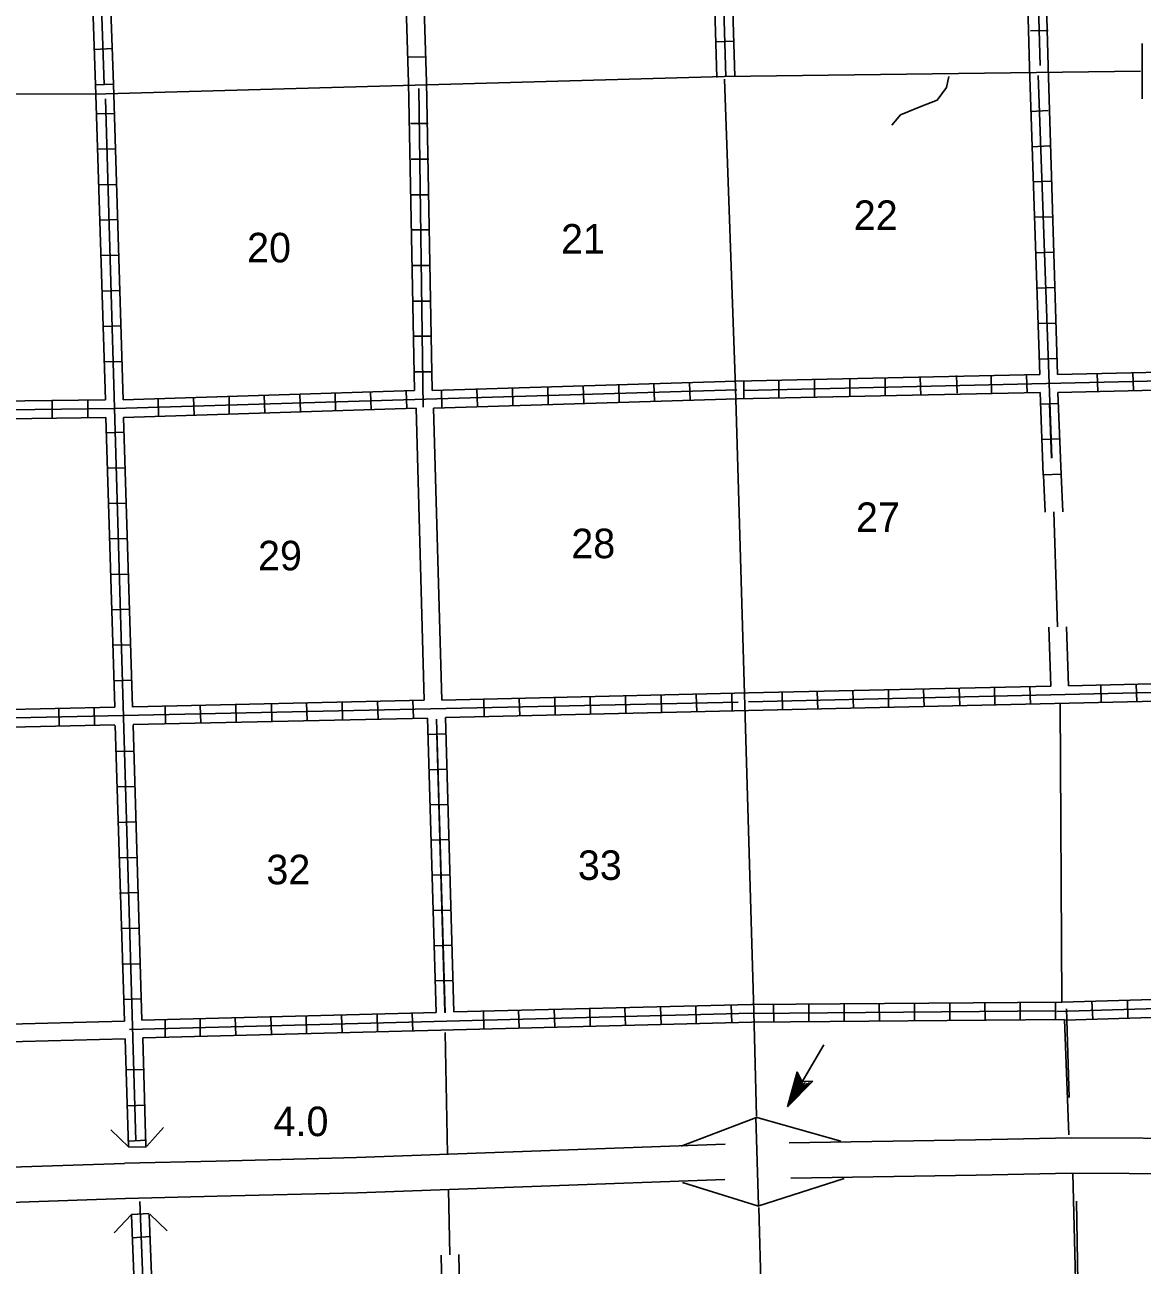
# Model space of a CAD drawing. Extents: x 1881594 to 2243936, y 15775045 to 16151935.
# Drawn here: x 2075614 to 2094538, y 15865191 to 15886200 of the extents above; entities that cross this region are included whole.
import ezdxf

# ---------------------------------------------------------------- set-up
doc = ezdxf.new("R2010")
doc.units = 0
for name, color, linetype in [('L10', 7, 'Continuous'), ('L11', 7, 'Continuous'), ('L13', 7, 'Continuous'), ('L14', 7, 'Continuous'), ('L18', 7, 'Continuous'), ('L28', 7, 'Continuous'), ('L3', 7, 'Continuous'), ('L4', 7, 'Continuous'), ('L5', 7, 'Continuous'), ('L8', 7, 'Continuous'), ('L9', 7, 'Continuous')]:
    doc.layers.add(name, color=color, linetype=linetype)

msp = doc.modelspace()

# ---------------------------------------------------------------- linework, layer by layer
at = {"layer": 'L10'}
for p, q in [((2092865, 15878575), (2092893, 15877944)), ((2093166, 15878585), (2093194, 15877954))]:
    msp.add_line(p, q, dxfattribs=at)
at = {"layer": 'L11'}
for p, q in [((2082377, 15874759), (2082240, 15879706)), ((2082678, 15874764), (2082535, 15879706)), ((2092956, 15875996), (2092988, 15875000)), ((2093256, 15876006), (2093288, 15875006)), ((2072203, 15869194), (2077303, 15869326)), ((2072221, 15868893), (2077314, 15869025))]:
    msp.add_line(p, q, dxfattribs=at)
for points in [[(2082663, 15865361), (2082686, 15864265)], [(2082963, 15865371), (2082986, 15864272)]]:
    msp.add_lwpolyline(points, dxfattribs=at)
at = {"layer": 'L13'}
for p, q in [((2093042, 15877949), (2093106, 15876001)), ((2093179, 15869645), (2093148, 15874705)), ((2093221, 15869352), (2093296, 15867398)), ((2093364, 15866749), (2093422, 15864481))]:
    msp.add_line(p, q, dxfattribs=at)
for points in [[(2082731, 15869135), (2082773, 15867076)], [(2082789, 15866474), (2082813, 15865366)]]:
    msp.add_lwpolyline(points, dxfattribs=at)
at = {"layer": 'L18'}
for p, q in [((2077377, 15867192), (2077071, 15867483)), ((2077678, 15867208), (2077963, 15867525)), ((2077673, 15867198), (2077372, 15867192)), ((2077419, 15866052), (2077129, 15865740)), ((2077720, 15866068), (2077419, 15866052)), ((2077731, 15866057), (2078026, 15865772))]:
    msp.add_line(p, q, dxfattribs=at)
at = {"layer": 'L28'}
for p, q in [((2088528, 15867874), (2089146, 15868924)), ((2088528, 15867874), (2088697, 15868465)), ((2088528, 15867874), (2088961, 15868306)), ((2088560, 15867958), (2088697, 15868423)), ((2088597, 15868006), (2088713, 15868407)), ((2088628, 15868074), (2088729, 15868375)), ((2088660, 15868127), (2088745, 15868349)), ((2088697, 15868465), (2088776, 15868301)), ((2088713, 15868217), (2088755, 15868333)), ((2088961, 15868306), (2088776, 15868301)), ((2088570, 15867926), (2088919, 15868285)), ((2088602, 15867984), (2088898, 15868285)), ((2088644, 15868048), (2088861, 15868275)), ((2088660, 15868106), (2088745, 15868243)), ((2088687, 15868106), (2088829, 15868285)), ((2088687, 15868148), (2088745, 15868243)), ((2088729, 15868248), (2088760, 15868301)), ((2088729, 15868190), (2088797, 15868275)), ((2088760, 15868259), (2088787, 15868285))]:
    msp.add_line(p, q, dxfattribs=at)
at = {"layer": 'L3'}
for p, q in [((2094537, 15885884), (2094537, 15884944)), ((2076986, 15885034), (2087462, 15885324)), ((2087462, 15885324), (2094510, 15885414)), ((2071522, 15885002), (2076986, 15885034))]:
    msp.add_line(p, q, dxfattribs=at)
for points in [[(2090297, 15884500), (2090445, 15884676), (2090787, 15884815), (2091065, 15884922), (2091226, 15885136), (2091263, 15885324)], [(2086728, 15867208), (2087990, 15867689)], [(2089436, 15867293), (2087995, 15867699)], [(2088037, 15866200), (2087995, 15867699)], [(2089489, 15866659), (2088027, 15866189)], [(2086754, 15866590), (2088037, 15866189)]]:
    msp.add_lwpolyline(points, dxfattribs=at)
at = {"layer": 'L4'}
for p, q in [((2087652, 15880049), (2087462, 15885277)), ((2087963, 15869484), (2087652, 15880049)), ((2088005, 15867715), (2087963, 15869484)), ((2088227, 15858940), (2088048, 15866168))]:
    msp.add_line(p, q, dxfattribs=at)
at = {"layer": 'L5'}
for points in [[(2088560, 15867266), (2091712, 15867314)], [(2091712, 15867314), (2093343, 15867351), (2098206, 15867324)], [(2081231, 15867018), (2087477, 15867240)], [(2072240, 15866749), (2077304, 15866916)], [(2077304, 15866918), (2078857, 15866955)], [(2078857, 15866955), (2079954, 15866981)], [(2079954, 15866981), (2081231, 15867018)], [(2081247, 15866416), (2087472, 15866643)], [(2088586, 15866664), (2091728, 15866717)], [(2091728, 15866717), (2093343, 15866749), (2098222, 15866722)], [(2078873, 15866359), (2081247, 15866416)], [(2072256, 15866147), (2077320, 15866319)], [(2077320, 15866321), (2078873, 15866359)]]:
    msp.add_lwpolyline(points, dxfattribs=at)
at = {"layer": 'L8'}
for p, q in [((2092947, 15886106), (2092646, 15886100)), ((2077097, 15885799), (2076796, 15885783)), ((2087620, 15885926), (2087319, 15885910)), ((2082097, 15885651), (2082398, 15885657)), ((2077113, 15885197), (2076812, 15885182)), ((2077139, 15884701), (2076839, 15884691)), ((2092652, 15884733), (2092947, 15884749)), ((2082145, 15884527), (2082446, 15884527)), ((2077155, 15884099), (2076854, 15884094)), ((2092673, 15884131), (2092968, 15884152)), ((2082155, 15883925), (2082456, 15883925)), ((2077171, 15883497), (2076870, 15883492)), ((2092694, 15883539), (2092990, 15883550)), ((2082161, 15883323), (2082462, 15883323)), ((2077187, 15882901), (2076886, 15882890)), ((2092710, 15882943), (2093011, 15882948)), ((2082171, 15882726), (2082472, 15882726)), ((2077203, 15882299), (2076902, 15882293)), ((2092736, 15882341), (2093027, 15882351)), ((2082176, 15882124), (2082477, 15882124)), ((2092752, 15881739), (2093053, 15881750)), ((2077219, 15881702), (2076923, 15881691)), ((2082187, 15881522), (2082488, 15881522)), ((2092778, 15881142), (2093069, 15881148)), ((2077245, 15881100), (2076944, 15881090)), ((2082198, 15880926), (2082493, 15880926)), ((2077261, 15880498), (2076960, 15880493)), ((2092794, 15880540), (2093095, 15880551)), ((2082203, 15880324), (2082504, 15880324)), ((2093787, 15879991), (2093776, 15880292)), ((2094389, 15880007), (2094378, 15880308)), ((2085080, 15879791), (2085070, 15880092)), ((2085677, 15879806), (2085672, 15880107)), ((2086279, 15879822), (2086268, 15880123)), ((2086881, 15879843), (2086870, 15880139)), ((2087789, 15879859), (2087789, 15880160)), ((2088386, 15879875), (2088386, 15880176)), ((2088987, 15879886), (2088987, 15880181)), ((2089589, 15879901), (2089589, 15880197)), ((2090186, 15879917), (2090186, 15880218)), ((2090788, 15879923), (2090777, 15880224)), ((2091406, 15879960), (2091395, 15880261)), ((2091986, 15879960), (2091981, 15880261)), ((2092588, 15879965), (2092578, 15880266)), ((2077879, 15879574), (2077873, 15879875)), ((2078481, 15879590), (2078470, 15879891)), ((2079077, 15879606), (2079072, 15879907)), ((2079679, 15879627), (2079669, 15879923)), ((2080281, 15879643), (2080270, 15879944)), ((2080878, 15879659), (2080872, 15879960)), ((2081480, 15879685), (2081469, 15879981)), ((2082081, 15879701), (2082071, 15880002)), ((2082678, 15879717), (2082673, 15880018)), ((2083280, 15879733), (2083269, 15880034)), ((2083877, 15879748), (2083871, 15880049)), ((2084478, 15879764), (2084473, 15880065)), ((2076078, 15879532), (2076078, 15879833)), ((2076680, 15879542), (2076680, 15879843)), ((2093116, 15879785), (2092818, 15879774)), ((2077298, 15879300), (2076997, 15879289)), ((2093139, 15879189), (2092841, 15879177)), ((2077314, 15878698), (2077013, 15878692)), ((2093163, 15878591), (2092865, 15878579)), ((2077330, 15878101), (2077029, 15878090)), ((2077345, 15877499), (2077044, 15877494)), ((2077361, 15876897), (2077060, 15876892)), ((2077377, 15876300), (2077081, 15876290)), ((2077398, 15875699), (2077097, 15875693)), ((2077419, 15875102), (2077118, 15875091)), ((2094436, 15875033), (2094447, 15874732)), ((2085197, 15874516), (2085186, 15874817)), ((2085793, 15874532), (2085788, 15874833)), ((2086395, 15874548), (2086390, 15874848)), ((2086997, 15874558), (2086986, 15874859)), ((2087594, 15874574), (2087588, 15874875)), ((2088438, 15874901), (2088444, 15874600)), ((2089035, 15874907), (2089046, 15874606)), ((2089637, 15874922), (2089647, 15874627)), ((2090239, 15874944), (2090244, 15874643)), ((2090835, 15874949), (2090846, 15874648)), ((2091437, 15874965), (2091448, 15874669)), ((2092039, 15874980), (2092044, 15874685)), ((2092636, 15874991), (2092646, 15874690)), ((2093840, 15875023), (2093845, 15874727)), ((2076194, 15874326), (2076189, 15874627)), ((2076796, 15874342), (2076786, 15874643)), ((2077995, 15874368), (2077990, 15874669)), ((2078597, 15874373), (2078586, 15874674)), ((2079193, 15874389), (2079188, 15874690)), ((2079795, 15874400), (2079790, 15874701)), ((2080397, 15874416), (2080387, 15874716)), ((2080994, 15874431), (2080988, 15874732)), ((2081596, 15874442), (2081585, 15874743)), ((2082198, 15874458), (2082187, 15874759)), ((2083396, 15874484), (2083386, 15874785)), ((2083998, 15874489), (2083987, 15874790)), ((2084595, 15874511), (2084589, 15874806)), ((2082578, 15869473), (2082435, 15874458)), ((2082879, 15869484), (2082736, 15874468)), ((2082742, 15874189), (2082444, 15874180)), ((2082593, 15874185), (2082728, 15869478)), ((2077456, 15873898), (2077155, 15873893)), ((2082759, 15873593), (2082461, 15873584)), ((2077472, 15873301), (2077171, 15873291)), ((2082776, 15872996), (2082478, 15872988)), ((2077488, 15872700), (2077187, 15872689)), ((2082793, 15872400), (2082495, 15872391)), ((2077504, 15872098), (2077203, 15872092)), ((2082810, 15871803), (2082512, 15871795)), ((2077520, 15871501), (2077219, 15871490)), ((2082827, 15871207), (2082529, 15871199)), ((2077535, 15870899), (2077240, 15870894)), ((2082844, 15870611), (2082546, 15870602)), ((2077557, 15870297), (2077256, 15870292)), ((2082862, 15870014), (2082563, 15870006)), ((2077578, 15869700), (2077277, 15869690)), ((2086390, 15869267), (2086379, 15869568)), ((2086986, 15869283), (2086981, 15869584)), ((2087588, 15869299), (2087578, 15869600)), ((2087921, 15869605), (2093179, 15869648)), ((2088297, 15869309), (2088295, 15869608)), ((2088894, 15869314), (2088891, 15869612)), ((2089490, 15869319), (2089488, 15869617)), ((2090087, 15869324), (2090085, 15869622)), ((2090684, 15869329), (2090681, 15869627)), ((2091280, 15869334), (2091278, 15869632)), ((2091877, 15869339), (2091874, 15869637)), ((2092473, 15869343), (2092471, 15869642)), ((2093070, 15869348), (2093067, 15869647)), ((2093702, 15869357), (2093687, 15869658)), ((2094294, 15869373), (2094288, 15869674)), ((2078586, 15869067), (2078581, 15869368)), ((2079188, 15869083), (2079178, 15869384)), ((2079790, 15869099), (2079779, 15869399)), ((2080387, 15869109), (2080381, 15869410)), ((2080988, 15869125), (2080978, 15869426)), ((2081585, 15869141), (2081580, 15869442)), ((2082187, 15869157), (2082176, 15869458)), ((2083386, 15869194), (2083380, 15869489)), ((2083987, 15869209), (2083977, 15869510)), ((2084589, 15869225), (2084579, 15869526)), ((2085186, 15869230), (2085181, 15869531)), ((2085788, 15869252), (2085777, 15869547)), ((2093069, 15869497), (2087922, 15869455)), ((2077990, 15869051), (2077990, 15869352)), ((2087921, 15869310), (2093221, 15869352)), ((2077636, 15868507), (2077340, 15868502)), ((2077652, 15867900), (2077356, 15867889)), ((2077673, 15867309), (2077372, 15867293)), ((2077435, 15865656), (2077736, 15865677))]:
    msp.add_line(p, q, dxfattribs=at)
for points in [[(2092810, 15885509), (2092071, 15911941)], [(2076960, 15885192), (2076062, 15911350)], [(2087488, 15885319), (2087018, 15901075)], [(2076812, 15885182), (2076453, 15895573)], [(2082414, 15885234), (2082251, 15890363)], [(2087335, 15885308), (2087183, 15890503)], [(2092631, 15885483), (2092493, 15890477)], [(2092947, 15885498), (2092810, 15890477)], [(2077113, 15885197), (2076935, 15890212)], [(2082113, 15885219), (2081951, 15890354)], [(2087636, 15885324), (2087488, 15890351)], [(2092631, 15885483), (2092805, 15880276)], [(2092778, 15885340), (2093005, 15878867)], [(2092947, 15885498), (2093106, 15880276)], [(2076812, 15885192), (2076981, 15879849)], [(2077113, 15885197), (2077277, 15879849)], [(2082113, 15885219), (2082213, 15880007)], [(2082287, 15885123), (2082361, 15879727)], [(2082414, 15885234), (2082514, 15880007)], [(2076981, 15884944), (2077493, 15867298)], [(2087789, 15880007), (2106337, 15880435)], [(2093106, 15880276), (2098095, 15880393)], [(2082514, 15880007), (2087662, 15880166)], [(2087662, 15880166), (2092805, 15880276)], [(2093111, 15879975), (2098106, 15880092)], [(2066479, 15879632), (2071707, 15879632), (2077139, 15879701), (2087673, 15880018)], [(2077277, 15879849), (2082213, 15880007)], [(2082535, 15879706), (2087678, 15879865)], [(2087678, 15879865), (2092809, 15879975)], [(2092809, 15879975), (2092863, 15878575)], [(2093111, 15879975), (2093164, 15878585)], [(2071971, 15879785), (2076981, 15879849)], [(2077287, 15879548), (2082240, 15879706)], [(2092967, 15879779), (2093002, 15878862)], [(2071971, 15879484), (2076986, 15879548)], [(2076986, 15879548), (2077139, 15874643)], [(2077287, 15879548), (2077435, 15874643)], [(2087868, 15874732), (2108834, 15875218)], [(2093288, 15875006), (2098238, 15875123)], [(2082678, 15874764), (2087868, 15874885)], [(2087868, 15874885), (2092988, 15875000)], [(2087868, 15874584), (2098243, 15874822)], [(2066596, 15874268), (2087694, 15874727)], [(2072081, 15874532), (2077139, 15874643)], [(2077446, 15874648), (2082377, 15874759)], [(2077446, 15874352), (2082435, 15874458)], [(2082736, 15874468), (2087868, 15874584)], [(2072097, 15874231), (2077139, 15874342)], [(2077145, 15874331), (2077303, 15869326)], [(2077446, 15874342), (2077594, 15869341)], [(2093095, 15869489), (2108956, 15869964)], [(2093179, 15869645), (2098380, 15869801)], [(2082879, 15869484), (2087921, 15869605)], [(2077388, 15869183), (2087921, 15869458)], [(2077594, 15869341), (2082578, 15869473)], [(2093221, 15869342), (2098386, 15869500)], [(2093254, 15869531), (2093301, 15868032)], [(2077615, 15869040), (2087921, 15869310)], [(2077314, 15869025), (2077372, 15867198)], [(2077615, 15869040), (2077662, 15867198)], [(2077646, 15864082), (2077562, 15866268)], [(2093460, 15864225), (2093423, 15866274)], [(2077493, 15864156), (2077419, 15866041)], [(2077794, 15864156), (2077720, 15866052)]]:
    msp.add_lwpolyline(points, dxfattribs=at)
at = {"layer": 'L9'}
msp.add_line((2082731, 15869468), (2082588, 15874442), dxfattribs=at)

# ---------------------------------------------------------------- texts
at = {"layer": 'L14'}
for s, p in [('22', (2089653, 15882726)), ('21', (2084695, 15882325)), ('20', (2079378, 15882177)), ('27', (2089690, 15877610)), ('28', (2084869, 15877166)), ('29', (2079563, 15876961)), ('32', (2079705, 15871643)), ('33', (2084980, 15871717))]:
    msp.add_text(s, height=500, rotation=360, dxfattribs=at).set_placement(p)
at = {"layer": 'L28'}
msp.add_text('4.0', height=500, rotation=360, dxfattribs=at).set_placement((2079827, 15867377))

doc.saveas('drawing.dxf')
